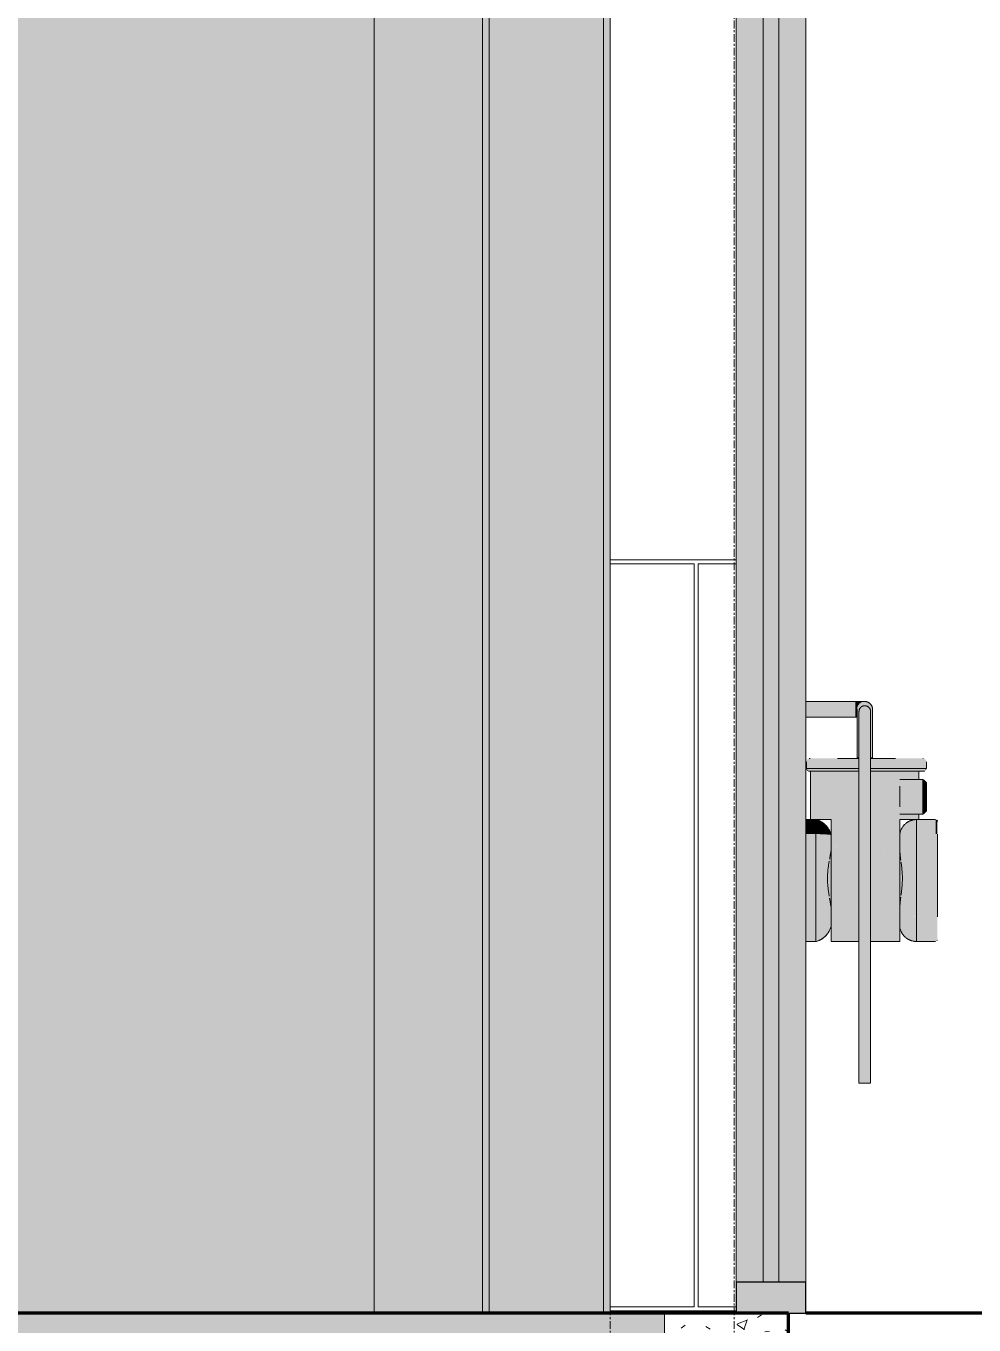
# Model space of a CAD drawing. Header units: inches. Extents: x 22688 to 23349, y -62 to 513.
# Drawn here: x 22749.6 to 22810.8, y -0.8 to 83.1 of the extents above; entities that cross this region are included whole.
import ezdxf

# ---------------------------------------------------------------- set-up
doc = ezdxf.new("R2010")
doc.units = ezdxf.units.IN
doc.header["$MEASUREMENT"] = 0
doc.linetypes.add('Grid Line 1_2_', pattern=[0.875, 0.5, -0.125, 0.125, -0.125])
doc.linetypes.add('Grid Line 1_2__2_', pattern=[0.875, 0.5, -0.125, 0.125, -0.125])
for name, color, linetype, lineweight in [('A-FLOR', 192, 'Continuous', 18), ('A-FLOR-LEVL', 51, 'Continuous', 9), ('A-FLOR-MCUT', 51, 'Continuous', 18), ('A-GLAZ-CURT', 52, 'Continuous', 9), ('A-GLAZ-CWMG', 51, 'Continuous', 9), ('A-WALL', 113, 'Continuous', 18), ('A-WALL-PATT', 111, 'Continuous', 18), ('C-TOPO', 7, 'Continuous', 9), ('I-WALL', 2, 'Continuous', 18), ('L-SITE-WALL', 31, 'Continuous', 18), ('P-SANR-FIXT', 6, 'Continuous', 9), ('S-COLS', 52, 'Continuous', 9), ('S-GRID', 1, 'Continuous', 9)]:
    doc.layers.add(name, color=color, linetype=linetype, lineweight=lineweight)

# ---------------------------------------------------------------- blocks, each defined once
blk = doc.blocks.new('Locker Rooms and Restrooms_rvt-1-Section 1 - Callout 2')
at = {"layer": 'A-FLOR-LEVL', "linetype": 'Grid Line 1_2__2_'}
blk.add_line((22688.326, 0), (22918.98, 0), dxfattribs=at)
blk = doc.blocks.new('Struct_Xcel_Sports Complex_rvt-1-Section 1 - Callout 2')
at = {"layer": 'A-FLOR'}
blk.add_hatch(color=254, dxfattribs=at).paths.add_polyline_path([(22758.082, -6), (22790.803, -6), (22790.803, 0), (22712.509, 0), (22712.509, -6)], flags=0)
at = {"layer": 'A-WALL-PATT', "lineweight": 9}
h = blk.add_hatch(dxfattribs=at)
h.set_pattern_fill('FP_6', color=250, style=0, pattern_type=2)
h.set_pattern_definition([(50, (22007.282, 102), (6.885997, -0.602097), [0.72, -7.92]), (355, (22007.282, 102), (-1.331756, 7.220547), [0.576, -6.336]), (100.451, (22007.856, 101.95), (5.55363, 6.61819), [0.612, -6.731]), (46.184, (22007.282, 103.92), (10.24564, -1.588925), [1.08, -11.88]), (96.636, (22008.136, 103.788), (8.97244, 9.35152), [0.918, -10.096]), (351.184, (22007.282, 103.92), (8.9732, 9.35123), [0.864, -9.504]), (21, (22008.242, 103.44), (5.730726, -3.865003), [0.72, -7.92]), (326, (22008.242, 103.44), (2.33581, 6.96088), [0.576, -6.336]), (71.451, (22008.72, 103.118), (8.065876, 3.09595), [0.612, -6.731]), (37.5, (22007.282, 102), (0.116866, 3.1954784), [0.317, -5.942, 0.317, -6.115, -6.36]), (37.5, (22007.282, 102), (0.116866, 3.1954784), [-12.691, 0.317, -6.043]), (7.5, (22007.282, 102), (2.52543, 3.786025), [0.317, -3.35, 0.317, -5.798, -2.424]), (7.5, (22007.282, 102), (2.52543, 3.786025), [-9.782, 0.317, -2.107]), (327.5, (22005.142, 102), (5.1243685, -0.216176), [0.317, -2.083, 0.317, -7.171, -9.936]), (327.5, (22005.142, 102), (5.1243685, -0.216176), [-9.888, 0.317, -9.619]), (317.5, (22004.182, 102), (5.598326, 0.96141), [0.317, -2.803, 0.317, -4.656, -7.056]), (317.5, (22004.182, 102), (5.598326, 0.96141), [-8.093, 0.317, -6.739])])
h.paths.add_polyline_path([(22798.803, -19.704), (22798.803, 0), (22790.803, 0), (22790.803, -19.704), (22794.457, -19.704)], flags=0)
at = {"layer": 'A-FLOR', "color": 10, "lineweight": 70}
for p, q in [((22790.803, 0), (22712.509, 0)), ((22712.509, -6), (22790.803, -6))]:
    blk.add_line(p, q, dxfattribs=at)
at = {"layer": 'A-FLOR-MCUT', "color": 50}
blk.add_line((22790.803, -6), (22790.803, 0), dxfattribs=at)
at = {"layer": 'A-WALL', "color": 50}
blk.add_line((22790.803, 0), (22790.803, -6), dxfattribs=at)
at = {"layer": 'L-SITE-WALL', "color": 10, "lineweight": 70}
for p, q in [((22798.803, 0), (22790.803, 0)), ((22798.803, -19.704), (22798.803, 0)), ((22790.803, -6), (22790.803, -19.704))]:
    blk.add_line(p, q, dxfattribs=at)
blk = doc.blocks.new('W-Wide Flange-Column - B2_F-1278758-Section 1 - Callout 2')
at = {"layer": 'S-COLS'}
for points in [[(22779.486, 0), (22779.486, 144.902), (22779.053, 144.92), (22779.053, 0)], [(22780.178, 0), (22780.178, 144.873), (22779.486, 144.902), (22779.486, 0), (22780.005, 0)], [(22786.178, 0), (22786.178, 144.623), (22782.476, 144.777), (22782.46, 144.753), (22782.42, 144.552), (22782.42, 134.102), (22782.46, 133.901), (22782.574, 133.731), (22782.744, 133.617), (22782.945, 133.577), (22784.308, 133.577), (22784.308, 133.227), (22780.298, 133.227), (22780.298, 133.577), (22781.66, 133.577), (22781.861, 133.617), (22782.032, 133.731), (22782.145, 133.901), (22782.185, 134.102), (22782.185, 144.552), (22782.145, 144.753), (22782.119, 144.792), (22780.178, 144.873), (22780.178, 0)], [(22786.178, 0), (22786.869, 0), (22786.869, 144.594), (22786.178, 144.623), (22786.178, 4.507)], [(22787.303, 0), (22787.303, 144.576), (22786.869, 144.594), (22786.869, 0)]]:
    blk.add_hatch(color=256, dxfattribs=at).paths.add_polyline_path(points, flags=0)
for p, q in [((22779.053, 144.92), (22779.053, 0)), ((22779.486, 144.902), (22779.486, 0)), ((22786.869, 144.594), (22786.869, 0)), ((22787.303, 0), (22787.303, 96.508))]:
    blk.add_line(p, q, dxfattribs=at)
blk = doc.blocks.new('System Panel - Exterior Glazing-827433-Section 1 - Callout 2')
at = {"layer": 'A-GLAZ-CURT', "transparency": 33554649}
blk.add_hatch(color=256, dxfattribs=at).paths.add_polyline_path([(22797.178, 2), (22798.178, 2), (22798.178, 96), (22797.178, 96), (22797.178, 4.507)], flags=0)
at = {"layer": 'A-GLAZ-CURT', "lineweight": 18}
for p, q in [((22797.178, 96), (22797.178, 2)), ((22798.178, 2), (22798.178, 96)), ((22797.178, 2), (22798.178, 2))]:
    blk.add_line(p, q, dxfattribs=at)
at = {"layer": 'A-GLAZ-CURT'}
for p, q in [((22797.178, 96), (22797.178, 2)), ((22798.178, 2), (22798.178, 96)), ((22797.178, 2), (22798.178, 2))]:
    blk.add_line(p, q, dxfattribs=at)
blk = doc.blocks.new('Rectangular Mullion - Exterior 2_ x 4_5_-1146644-Section 1 - Callout 2')
at = {"layer": 'A-GLAZ-CWMG'}
blk.add_hatch(color=256, dxfattribs=at).paths.add_polyline_path([(22799.928, 0), (22799.928, 2), (22795.428, 2), (22795.428, 0)], flags=0)
at = {"layer": 'A-GLAZ-CWMG', "lineweight": 30}
for p, q in [((22795.428, 2), (22795.428, 0)), ((22799.928, 2), (22795.428, 2)), ((22799.928, 0), (22799.928, 2)), ((22795.428, 0), (22799.928, 0))]:
    blk.add_line(p, q, dxfattribs=at)
blk = doc.blocks.new('Rectangular Mullion - Exterior 2_ x 4_5_-1115231-Section 1 - Callout 2')
at = {"layer": 'A-GLAZ-CWMG'}
h = blk.add_hatch(color=256, dxfattribs=at)
h.paths.add_polyline_path([(22797.178, 2), (22797.178, 96), (22795.428, 96), (22795.428, 2)], flags=0)
h.paths.add_polyline_path([(22798.178, 2), (22799.928, 2), (22799.928, 96), (22798.178, 96), (22798.178, 4.507)], flags=0)
blk.add_hatch(color=256, dxfattribs=at).paths.add_polyline_path([(22798.178, 2), (22798.178, 96), (22797.178, 96), (22797.178, 2)], flags=0)
for p, q in [((22795.428, 2), (22795.428, 96)), ((22799.928, 96), (22799.928, 2)), ((22797.178, 2), (22795.428, 2)), ((22798.178, 2), (22797.178, 2)), ((22799.928, 2), (22798.178, 2))]:
    blk.add_line(p, q, dxfattribs=at)
blk = doc.blocks.new('gas_meter-250_cfh_2214 - gas_meter-250_cfh_2214-1353211-Section 1 - Callout 2')
at = {"layer": 'P-SANR-FIXT'}
for points in [[(22799.928, 38.5), (22803.129, 38.5), (22803.129, 39.5), (22799.928, 39.49), (22799.928, 38.507)], [(22803.129, 38.5), (22803.251, 38.51), (22803.252, 38.652), (22803.248, 39.057), (22803.257, 39.129), (22803.307, 39.25), (22803.417, 39.377), (22803.49, 39.433), (22803.611, 39.483), (22803.694, 39.5), (22803.129, 39.5), (22803.129, 38.51)], [(22803.307, 38.25), (22803.368, 38.25), (22803.372, 38.893), (22803.378, 38.952), (22803.437, 39.071), (22803.508, 39.146), (22803.561, 39.183), (22803.655, 39.219), (22803.74, 39.233), (22803.74, 39.5), (22803.6, 39.478), (22803.479, 39.425), (22803.367, 39.328), (22803.299, 39.231), (22803.257, 39.126), (22803.242, 38.986), (22803.255, 38.849), (22803.25, 38.752), (22803.247, 38.457), (22803.247, 38.25), (22803.257, 38.25)], [(22804.173, 38.25), (22804.24, 38.25), (22804.224, 38.338), (22804.232, 38.613), (22804.238, 38.684), (22804.232, 38.938), (22804.24, 39), (22804.206, 39.17), (22804.173, 39.25), (22804.08, 39.365), (22803.99, 39.433), (22803.87, 39.483), (22803.74, 39.5), (22803.74, 39.23), (22803.865, 39.206), (22803.958, 39.157), (22804.029, 39.089), (22804.067, 39.038), (22804.105, 38.935), (22804.114, 38.784), (22804.114, 38.667), (22804.115, 38.25)], [(22803.475, 37.855), (22803.74, 37.855), (22803.74, 39.23), (22803.615, 39.206), (22803.553, 39.18), (22803.462, 39.103), (22803.409, 39.026), (22803.378, 38.952), (22803.367, 38.853), (22803.378, 37.855), (22803.416, 37.855)], [(22804.005, 37.855), (22804.115, 37.855), (22804.102, 38.44), (22804.106, 38.41), (22804.113, 38.755), (22804.107, 38.794), (22804.11, 38.895), (22804.103, 38.952), (22804.063, 39.046), (22804.005, 39.12), (22803.92, 39.183), (22803.837, 39.217), (22803.74, 39.23), (22803.74, 37.855), (22803.928, 37.855)], [(22803.307, 35.855), (22803.365, 35.855), (22803.365, 38.25), (22803.24, 38.25), (22803.24, 35.855), (22803.257, 35.855)], [(22803.365, 37.855), (22803.375, 37.972), (22803.365, 38.105)], [(22803.643, 14.855), (22803.74, 14.855), (22803.74, 37.855), (22803.365, 37.855), (22803.365, 14.855), (22803.553, 14.855)], [(22803.74, 14.855), (22804.115, 14.855), (22804.115, 37.855), (22803.74, 37.855), (22803.74, 16.612)], [(22804.113, 38.312), (22804.11, 38.41), (22804.112, 38.321)], [(22804.173, 35.855), (22804.24, 35.855), (22804.24, 38.25), (22804.113, 38.25), (22804.115, 35.855)], [(22800.556, 35.599), (22801.97, 35.599), (22801.97, 35.831), (22800.142, 35.823), (22800.086, 35.8), (22800.038, 35.763), (22800.001, 35.715), (22799.978, 35.659), (22799.97, 35.599), (22800.238, 35.599)], [(22800.556, 35.181), (22801.97, 35.181), (22801.97, 35.599), (22799.97, 35.599), (22799.97, 35.181), (22800.238, 35.181)], [(22807.452, 35.599), (22807.72, 35.599), (22807.712, 35.659), (22807.689, 35.715), (22807.632, 35.778), (22807.604, 35.8), (22807.545, 35.824), (22807.427, 35.831), (22805.72, 35.823), (22805.72, 35.599), (22807.134, 35.599)], [(22807.652, 35.181), (22807.72, 35.181), (22807.72, 35.599), (22805.72, 35.599), (22805.72, 35.181), (22807.452, 35.181)], [(22801.05, 35), (22801.97, 35), (22801.97, 35.181), (22799.97, 35.181), (22799.998, 35.109), (22800.026, 35.069), (22800.073, 35.028), (22800.13, 35), (22800.806, 35)], [(22807.021, 35), (22807.573, 35.007), (22807.647, 35.054), (22807.664, 35.069), (22807.699, 35.121), (22807.72, 35.181), (22805.72, 35.181), (22805.72, 35), (22806.64, 35)], [(22806.503, 33.72), (22807.49, 33.72), (22807.49, 34.47), (22806.552, 34.461), (22806.458, 34.445), (22806.32, 34.37), (22806.204, 34.267), (22806.162, 34.223), (22806.036, 34.095), (22806.002, 34.031), (22806.002, 33.72)], [(22807.49, 33.72), (22807.72, 33.72), (22807.712, 34.25), (22807.581, 34.394), (22807.49, 34.47), (22807.49, 33.845)], [(22806.002, 32.97), (22807.49, 32.97), (22807.49, 33.72), (22806.002, 33.72), (22806.002, 33.257)], [(22807.72, 32.97), (22807.72, 33.72), (22807.49, 33.72), (22807.49, 32.97), (22807.615, 32.97)], [(22807.215, 32.22), (22807.49, 32.22), (22807.49, 32.97), (22806.002, 32.97), (22806.002, 32.693), (22806.055, 32.595), (22806.171, 32.44), (22806.322, 32.321), (22806.503, 32.242), (22806.633, 32.22)], [(22807.49, 32.22), (22807.648, 32.363), (22807.72, 32.45), (22807.72, 32.97), (22807.49, 32.97), (22807.49, 32.246)], [(22800.584, 30.942), (22800.584, 31.878), (22799.928, 31.878), (22799.928, 30.942)], [(22801.562, 30.88), (22801.553, 30.897), (22801.561, 30.897), (22801.529, 30.987), (22801.453, 31.181), (22801.28, 31.437), (22801.098, 31.619), (22800.806, 31.795), (22800.584, 31.878), (22800.584, 30.942), (22801.098, 30.925), (22801.46, 30.897)], [(22806.002, 30.882), (22806.124, 30.905), (22806.366, 30.925), (22806.822, 30.94), (22807.078, 30.942), (22807.078, 31.878), (22806.796, 31.837), (22806.564, 31.744), (22806.354, 31.596), (22806.188, 31.41), (22806.069, 31.191), (22806.002, 30.934), (22806.002, 30.898)], [(22807.078, 30.942), (22808.311, 30.942), (22808.311, 31.878), (22807.078, 31.878), (22807.078, 30.987)], [(22808.428, 30.934), (22808.422, 31.764), (22808.394, 31.844), (22808.341, 31.874), (22808.311, 31.878), (22808.311, 30.942), (22808.424, 30.936)], [(22799.928, 25.595), (22800.584, 25.595), (22800.584, 30.942), (22799.928, 30.942), (22799.928, 25.691)], [(22807.927, 25.595), (22808.311, 25.595), (22808.311, 30.942), (22807.078, 30.942), (22807.078, 25.595)], [(22808.428, 25.588), (22808.424, 30.936), (22808.341, 30.942), (22808.311, 30.942), (22808.311, 25.595), (22808.424, 25.589)], [(22799.928, 24), (22800.584, 24), (22800.584, 25.595), (22799.928, 25.595), (22799.928, 24.023)], [(22800.584, 24), (22800.855, 24.102), (22801.098, 24.259), (22801.303, 24.464), (22801.46, 24.707), (22801.562, 24.992), (22801.562, 25.533), (22801.303, 25.566), (22800.806, 25.59), (22800.584, 25.595), (22800.584, 24.041)], [(22807.078, 24), (22807.078, 25.595), (22806.503, 25.584), (22806.193, 25.566), (22806.002, 25.536), (22806.003, 24.935), (22806.085, 24.657), (22806.224, 24.426), (22806.366, 24.269), (22806.58, 24.123), (22806.822, 24.032)], [(22807.078, 24), (22808.311, 24), (22808.311, 25.595), (22807.078, 25.595), (22807.078, 24.041)], [(22808.311, 24), (22808.37, 24.016), (22808.413, 24.059), (22808.424, 24.087), (22808.428, 24.266), (22808.424, 25.589), (22808.341, 25.595), (22808.311, 25.595), (22808.311, 24.041)]]:
    blk.add_hatch(color=256, dxfattribs=at).paths.add_polyline_path(points, flags=0)
h = blk.add_hatch(color=256, dxfattribs=at)
h.paths.add_polyline_path([(22804.115, 35.599), (22805.72, 35.599), (22805.72, 35.831), (22804.115, 35.823), (22804.115, 35.633)], flags=0)
h.paths.add_polyline_path([(22802.23, 35.599), (22803.365, 35.599), (22803.365, 35.831), (22801.97, 35.823), (22801.97, 35.599)], flags=0)
h = blk.add_hatch(color=256, dxfattribs=at)
h.paths.add_polyline_path([(22804.115, 35.181), (22805.72, 35.181), (22805.72, 35.599), (22804.115, 35.599), (22804.115, 35.527)], flags=0)
h.paths.add_polyline_path([(22802.23, 35.181), (22803.365, 35.181), (22803.365, 35.599), (22801.97, 35.599), (22801.97, 35.181)], flags=0)
h = blk.add_hatch(color=256, dxfattribs=at)
h.paths.add_polyline_path([(22802.962, 24), (22803.365, 24), (22803.365, 26.42), (22802.936, 26.274), (22802.86, 26.208), (22802.484, 25.957), (22802.185, 25.809), (22801.73, 25.432), (22801.562, 25.29), (22801.562, 24), (22802.224, 24)], flags=0)
h.paths.add_polyline_path([(22800.906, 24.135), (22800.998, 24.188), (22800.973, 24.178)], flags=0)
h.paths.add_polyline_path([(22801.154, 24.315), (22801.213, 24.363), (22801.192, 24.353), (22801.181, 24.342)], flags=0)
h.paths.add_polyline_path([(22803.365, 29.271), (22803.365, 35), (22800.24, 35), (22800.24, 31.878), (22801.562, 31.878), (22801.556, 30.912), (22801.544, 30.914), (22801.562, 30.88), (22801.562, 30.37), (22802.098, 29.938), (22802.259, 29.859), (22802.537, 29.638), (22802.9, 29.395), (22803.336, 29.278)], flags=0)
h.paths.add_polyline_path([(22801.433, 31.213), (22801.405, 31.264), (22801.431, 31.216)], flags=0)
h.paths.add_polyline_path([(22801.249, 31.469), (22801.206, 31.521), (22801.225, 31.492)], flags=0)
h.paths.add_polyline_path([(22801.039, 31.657), (22800.981, 31.704), (22801.014, 31.674), (22801.022, 31.668)], flags=0)
h.paths.add_polyline_path([(22800.817, 31.791), (22800.771, 31.815), (22800.806, 31.795)], flags=0)
h = blk.add_hatch(color=256, dxfattribs=at)
h.paths.add_polyline_path([(22805.079, 35), (22805.72, 35), (22805.72, 35.181), (22804.115, 35.181), (22804.115, 35)], flags=0)
h.paths.add_polyline_path([(22801.97, 35), (22803.365, 35.01), (22803.365, 35.181), (22801.97, 35.181), (22801.97, 35.028)], flags=0)
h = blk.add_hatch(color=256, dxfattribs=at)
h.paths.add_polyline_path([(22804.553, 24), (22806.002, 24), (22806.002, 25.206), (22805.348, 25.775), (22805.079, 25.913), (22804.974, 25.963), (22804.572, 26.251), (22804.468, 26.286), (22804.115, 26.41), (22804.115, 24)], flags=0)
h.paths.add_polyline_path([(22807.078, 31.878), (22806.896, 31.86), (22806.961, 31.864)], flags=0)
h.paths.add_polyline_path([(22804.115, 29.273), (22804.163, 29.284), (22804.599, 29.399), (22805.144, 29.812), (22805.413, 29.948), (22805.95, 30.414), (22806.002, 30.459), (22806.013, 30.977), (22806.002, 30.977), (22806.002, 31.878), (22807.235, 31.878), (22807.236, 32.22), (22806.615, 32.22), (22806.464, 32.256), (22806.229, 32.394), (22806.171, 32.44), (22806.052, 32.604), (22806.002, 32.693), (22806.002, 34.031), (22806.036, 34.095), (22806.32, 34.37), (22806.488, 34.45), (22806.607, 34.47), (22807.239, 34.47), (22807.24, 35), (22804.115, 35), (22804.115, 29.32)], flags=0)
h = blk.add_hatch(color=256, dxfattribs=at)
h.paths.add_polyline_path([(22801.562, 27.832), (22803.365, 27.832), (22803.365, 29.271), (22803.336, 29.278), (22802.889, 29.402), (22802.537, 29.638), (22802.224, 29.877), (22802.098, 29.938), (22801.807, 30.163), (22801.562, 30.37), (22801.562, 27.961)], flags=0)
h.paths.add_polyline_path([(22801.33, 27.832), (22801.335, 27.832), (22801.339, 28.373), (22801.417, 29.029), (22801.36, 28.636), (22801.333, 28.318), (22801.33, 27.835)], flags=0)
h.paths.add_polyline_path([(22804.115, 27.832), (22806.002, 27.832), (22806.002, 30.46), (22805.413, 29.948), (22805.127, 29.798), (22804.961, 29.666), (22804.599, 29.399), (22804.115, 29.271), (22804.115, 28.227)], flags=0)
h.paths.add_polyline_path([(22806.162, 27.832), (22806.168, 27.834), (22806.166, 28.352), (22806.117, 28.909), (22806.117, 28.856), (22806.161, 28.318), (22806.161, 28.075)], flags=0)
h.paths.add_polyline_path([(22801.205, 31.522), (22801.142, 31.582), (22801.142, 31.575), (22801.187, 31.537)], flags=0)
h = blk.add_hatch(color=256, dxfattribs=at)
h.paths.add_polyline_path([(22801.562, 25.533), (22801.562, 26.208), (22801.464, 26.864), (22801.476, 29.401), (22801.562, 29.87), (22801.562, 30.88), (22801.303, 30.912), (22800.806, 30.936), (22800.584, 30.942), (22800.584, 25.595), (22801.098, 25.579), (22801.46, 25.55), (22801.518, 25.54)], flags=0)
h.paths.add_polyline_path([(22801.443, 26.933), (22801.38, 27.276), (22801.33, 27.832), (22801.339, 28.43), (22801.405, 28.994), (22801.443, 29.183), (22801.444, 27)], flags=0)
h = blk.add_hatch(color=256, dxfattribs=at)
h.paths.add_polyline_path([(22806.002, 25.536), (22806.069, 25.551), (22806.366, 25.578), (22806.822, 25.593), (22807.078, 25.595), (22807.078, 30.942), (22806.503, 30.931), (22806.193, 30.913), (22806.002, 30.882), (22806.002, 29.798), (22806.066, 29.244), (22806.056, 26.751), (22806.002, 26.208), (22806.002, 25.551)], flags=0)
h.paths.add_polyline_path([(22806.082, 26.988), (22806.087, 29.098), (22806.137, 28.718), (22806.166, 28.318), (22806.161, 27.741), (22806.115, 27.205), (22806.088, 27.032)], flags=0)
h = blk.add_hatch(color=256, dxfattribs=at)
h.paths.add_polyline_path([(22801.562, 26.208), (22801.562, 29.87), (22801.465, 29.314), (22801.464, 26.802), (22801.549, 26.286)], flags=0)
h.paths.add_polyline_path([(22801.443, 26.933), (22801.443, 29.183), (22801.395, 28.9), (22801.339, 28.373), (22801.335, 27.832), (22801.4, 27.205)], flags=0)
h = blk.add_hatch(color=256, dxfattribs=at)
h.paths.add_polyline_path([(22806.002, 26.286), (22806.066, 26.862), (22806.056, 29.327), (22806.002, 29.798), (22806.002, 27)], flags=0)
h.paths.add_polyline_path([(22806.082, 26.988), (22806.121, 27.301), (22806.162, 27.832), (22806.16, 28.35), (22806.117, 28.856), (22806.082, 29.131), (22806.081, 27.205)], flags=0)
h = blk.add_hatch(color=256, dxfattribs=at)
h.paths.add_polyline_path([(22806.668, 24.082), (22806.66, 24.093), (22806.658, 24.087)], flags=0)
h.paths.add_polyline_path([(22806.296, 24.344), (22806.224, 24.426), (22806.274, 24.365), (22806.288, 24.352)], flags=0)
h.paths.add_polyline_path([(22806.002, 25.206), (22806.002, 27.832), (22804.115, 27.832), (22804.115, 26.41), (22804.572, 26.251), (22804.986, 25.957), (22805.354, 25.77), (22805.936, 25.263)], flags=0)
h.paths.add_polyline_path([(22801.562, 25.295), (22802.23, 25.834), (22802.329, 25.886), (22802.484, 25.957), (22802.894, 26.232), (22802.936, 26.274), (22803.128, 26.345), (22803.365, 26.42), (22803.365, 27.832), (22801.562, 27.832), (22801.562, 25.295)], flags=0)
h.paths.add_polyline_path([(22801.443, 26.933), (22801.376, 27.412), (22801.411, 27.104), (22801.434, 26.983)], flags=0)
h.paths.add_polyline_path([(22806.082, 26.988), (22806.132, 27.347), (22806.121, 27.301), (22806.088, 27.042)], flags=0)
for p, q in [((22803.129, 39.5), (22799.928, 39.5)), ((22799.928, 38.5), (22803.129, 38.5)), ((22803.24, 38.25), (22803.24, 35.855)), ((22803.365, 38.105), (22803.365, 37.855)), ((22803.365, 37.855), (22803.365, 14.855)), ((22804.115, 38.113), (22804.115, 38.105)), ((22804.115, 14.855), (22804.115, 37.855)), ((22804.24, 35.855), (22804.24, 38.25)), ((22799.97, 35.599), (22799.97, 35.181)), ((22803.365, 35.831), (22801.97, 35.831)), ((22803.363, 35.855), (22803.24, 35.855)), ((22805.72, 35.831), (22804.114, 35.831)), ((22804.24, 35.855), (22804.118, 35.855)), ((22807.72, 35.181), (22807.72, 35.599)), ((22799.97, 35.181), (22801.97, 35.181)), ((22800.008, 35.091), (22800.003, 35.099)), ((22800.103, 35.011), (22800.094, 35.015)), ((22801.97, 35), (22800.13, 35)), ((22800.24, 35), (22800.24, 31.878)), ((22801.97, 35.181), (22803.365, 35.181)), ((22803.365, 35), (22801.97, 35)), ((22804.114, 35.181), (22805.72, 35.181)), ((22805.72, 35), (22804.114, 35)), ((22805.72, 35.181), (22807.72, 35.181)), ((22807.56, 35), (22805.72, 35)), ((22807.49, 34.47), (22806.002, 34.47)), ((22807.24, 34.47), (22807.24, 35)), ((22807.49, 33.72), (22807.49, 34.47)), ((22807.644, 35.049), (22807.637, 35.043)), ((22807.712, 35.153), (22807.709, 35.144)), ((22806.002, 33.72), (22806.002, 34.033)), ((22806.002, 32.97), (22806.002, 33.72)), ((22807.49, 32.97), (22807.49, 33.72)), ((22807.72, 34.241), (22807.72, 33.72)), ((22807.72, 33.72), (22807.72, 32.97)), ((22806.002, 32.691), (22806.002, 32.97)), ((22807.49, 32.22), (22807.49, 32.97)), ((22807.72, 32.97), (22807.72, 32.45)), ((22806.002, 32.22), (22807.49, 32.22)), ((22807.24, 31.878), (22807.24, 32.22)), ((22800.584, 31.878), (22799.928, 31.878)), ((22800.584, 30.942), (22800.584, 31.878)), ((22800.584, 31.878), (22801.562, 31.878)), ((22801.562, 31.878), (22801.562, 30.901)), ((22806.002, 30.942), (22806.002, 31.878)), ((22806.002, 31.878), (22807.078, 31.878)), ((22808.311, 31.878), (22807.078, 31.878)), ((22807.078, 31.878), (22807.078, 30.942)), ((22800.584, 25.595), (22800.584, 30.942)), ((22801.562, 30.9), (22801.562, 30.88)), ((22801.562, 30.88), (22801.562, 29.87)), ((22806.002, 30.882), (22806.002, 30.942)), ((22806.002, 29.798), (22806.002, 30.882)), ((22807.078, 30.942), (22807.078, 25.595)), ((22808.428, 25.588), (22808.428, 30.934)), ((22801.562, 29.87), (22801.562, 27.832)), ((22806.002, 27.832), (22806.002, 29.798)), ((22801.562, 27.832), (22801.562, 26.208)), ((22806.002, 26.286), (22806.002, 27.832)), ((22801.562, 26.208), (22801.562, 25.533)), ((22806.002, 25.536), (22806.002, 26.286)), ((22800.584, 24), (22800.584, 25.595)), ((22801.562, 25.533), (22801.562, 24.978)), ((22806.002, 24.937), (22806.002, 25.536)), ((22807.078, 25.595), (22807.078, 24)), ((22801.562, 24.978), (22801.562, 24)), ((22806.002, 24), (22806.002, 24.935)), ((22799.928, 24), (22800.584, 24)), ((22800.806, 24.082), (22800.814, 24.082)), ((22803.363, 24), (22801.562, 24)), ((22806.002, 24), (22804.118, 24)), ((22806.588, 24.12), (22806.574, 24.127)), ((22806.668, 24.082), (22806.689, 24.082)), ((22807.078, 24), (22808.311, 24)), ((22803.74, 14.855), (22803.365, 14.855)), ((22804.115, 14.855), (22803.74, 14.855))]:
    blk.add_line(p, q, dxfattribs=at)
at = {"layer": 'P-SANR-FIXT', "flags": 128}
for points in [[(22803.129, 39.5), (22803.154, 39.5), (22803.178, 39.5), (22803.202, 39.5), (22803.227, 39.5), (22803.251, 39.5), (22803.275, 39.5), (22803.298, 39.5), (22803.322, 39.5), (22803.345, 39.5), (22803.367, 39.5), (22803.39, 39.5), (22803.411, 39.5), (22803.433, 39.5), (22803.454, 39.5), (22803.474, 39.5), (22803.494, 39.5), (22803.514, 39.5), (22803.532, 39.5), (22803.55, 39.5), (22803.568, 39.5), (22803.584, 39.5), (22803.6, 39.5), (22803.615, 39.5), (22803.63, 39.5), (22803.643, 39.5), (22803.656, 39.5), (22803.668, 39.5), (22803.679, 39.5), (22803.689, 39.5), (22803.699, 39.5), (22803.707, 39.5), (22803.715, 39.5), (22803.721, 39.5), (22803.727, 39.5), (22803.731, 39.5), (22803.735, 39.5), (22803.738, 39.5), (22803.74, 39.5), (22803.74, 39.5), (22803.74, 39.5)], [(22803.74, 39.5), (22803.76, 39.5), (22803.78, 39.498), (22803.8, 39.496), (22803.82, 39.494), (22803.84, 39.49), (22803.859, 39.486), (22803.878, 39.481), (22803.898, 39.475), (22803.916, 39.468), (22803.935, 39.461), (22803.953, 39.452), (22803.971, 39.443), (22803.989, 39.434), (22804.006, 39.424), (22804.023, 39.413), (22804.039, 39.401), (22804.055, 39.389), (22804.07, 39.376), (22804.085, 39.362), (22804.099, 39.348), (22804.113, 39.334), (22804.126, 39.319), (22804.138, 39.303), (22804.15, 39.287), (22804.161, 39.27), (22804.172, 39.253), (22804.181, 39.236), (22804.19, 39.218), (22804.199, 39.2), (22804.206, 39.181), (22804.213, 39.162), (22804.219, 39.143), (22804.225, 39.124), (22804.229, 39.105), (22804.233, 39.085), (22804.236, 39.065), (22804.238, 39.045), (22804.24, 39.025), (22804.24, 39.005), (22804.24, 38.985), (22804.239, 38.965), (22804.237, 38.946), (22804.235, 38.926), (22804.231, 38.906)], [(22803.24, 39), (22803.24, 38.999), (22803.24, 38.998), (22803.24, 38.995), (22803.24, 38.99), (22803.24, 38.985), (22803.24, 38.979), (22803.24, 38.971), (22803.24, 38.962), (22803.24, 38.952), (22803.24, 38.941), (22803.24, 38.929), (22803.24, 38.915), (22803.24, 38.901), (22803.24, 38.885), (22803.24, 38.869), (22803.24, 38.852), (22803.24, 38.833), (22803.24, 38.814), (22803.24, 38.794), (22803.24, 38.773), (22803.24, 38.751), (22803.24, 38.728), (22803.24, 38.704), (22803.24, 38.68), (22803.24, 38.655), (22803.24, 38.63), (22803.24, 38.603), (22803.24, 38.577), (22803.24, 38.55), (22803.24, 38.522), (22803.24, 38.494), (22803.24, 38.465), (22803.24, 38.436), (22803.24, 38.407), (22803.24, 38.377), (22803.24, 38.348), (22803.24, 38.318), (22803.24, 38.288), (22803.24, 38.258), (22803.24, 38.25)], [(22803.365, 38.855), (22803.366, 38.87), (22803.367, 38.885), (22803.368, 38.9), (22803.37, 38.915), (22803.373, 38.93), (22803.376, 38.944), (22803.38, 38.959), (22803.384, 38.973), (22803.389, 38.987), (22803.395, 39.001), (22803.401, 39.015), (22803.408, 39.028), (22803.415, 39.042), (22803.423, 39.054), (22803.431, 39.067), (22803.44, 39.079), (22803.449, 39.091), (22803.458, 39.103), (22803.468, 39.114)], [(22803.365, 38.105), (22803.365, 38.135), (22803.365, 38.165), (22803.365, 38.195), (22803.365, 38.225), (22803.365, 38.254), (22803.365, 38.284), (22803.365, 38.313), (22803.365, 38.341), (22803.365, 38.369), (22803.365, 38.397), (22803.365, 38.425), (22803.365, 38.452), (22803.365, 38.478), (22803.365, 38.504), (22803.365, 38.529), (22803.365, 38.553), (22803.365, 38.577), (22803.365, 38.6), (22803.365, 38.622), (22803.365, 38.643), (22803.365, 38.664), (22803.365, 38.683), (22803.365, 38.702), (22803.365, 38.72), (22803.365, 38.736), (22803.365, 38.752), (22803.365, 38.767), (22803.365, 38.78), (22803.365, 38.793), (22803.365, 38.804), (22803.365, 38.815), (22803.365, 38.824), (22803.365, 38.832), (22803.365, 38.839), (22803.365, 38.844), (22803.365, 38.849), (22803.365, 38.852), (22803.365, 38.854), (22803.365, 38.855), (22803.365, 38.855)], [(22803.365, 38.855), (22803.365, 38.854), (22803.365, 38.852), (22803.365, 38.848), (22803.365, 38.842), (22803.365, 38.835), (22803.365, 38.827), (22803.365, 38.816), (22803.365, 38.804), (22803.365, 38.791), (22803.365, 38.776), (22803.365, 38.76), (22803.365, 38.742), (22803.365, 38.723), (22803.365, 38.703), (22803.365, 38.681), (22803.365, 38.657), (22803.365, 38.633), (22803.365, 38.607), (22803.365, 38.58), (22803.365, 38.552), (22803.365, 38.523), (22803.365, 38.492), (22803.365, 38.461), (22803.365, 38.429), (22803.365, 38.396), (22803.365, 38.361), (22803.365, 38.327), (22803.365, 38.291), (22803.365, 38.255), (22803.365, 38.218), (22803.365, 38.18), (22803.365, 38.142), (22803.365, 38.103), (22803.365, 38.064), (22803.365, 38.025), (22803.365, 37.986), (22803.365, 37.946), (22803.365, 37.906), (22803.365, 37.866), (22803.365, 37.855)], [(22803.479, 39.124), (22803.49, 39.134), (22803.501, 39.144), (22803.513, 39.154), (22803.525, 39.162), (22803.538, 39.171), (22803.55, 39.179), (22803.564, 39.186), (22803.577, 39.193), (22803.591, 39.199), (22803.604, 39.205), (22803.619, 39.21), (22803.633, 39.215), (22803.647, 39.219)], [(22803.655, 39.22), (22803.662, 39.222), (22803.677, 39.225), (22803.691, 39.227), (22803.706, 39.229), (22803.721, 39.23), (22803.736, 39.23)], [(22803.74, 39.23), (22803.755, 39.23), (22803.77, 39.229), (22803.785, 39.228), (22803.8, 39.225), (22803.815, 39.223), (22803.829, 39.22), (22803.844, 39.216), (22803.858, 39.211), (22803.872, 39.206), (22803.886, 39.201), (22803.9, 39.195), (22803.913, 39.188), (22803.927, 39.181), (22803.94, 39.173), (22803.952, 39.165), (22803.964, 39.156), (22803.976, 39.147), (22803.988, 39.137), (22803.999, 39.127)], [(22804.009, 39.117), (22804.02, 39.106), (22804.029, 39.094), (22804.039, 39.082), (22804.048, 39.07), (22804.056, 39.058), (22804.064, 39.045), (22804.071, 39.032), (22804.078, 39.019), (22804.084, 39.005), (22804.09, 38.991), (22804.095, 38.977), (22804.1, 38.963), (22804.104, 38.948), (22804.107, 38.934), (22804.11, 38.919), (22804.112, 38.904), (22804.114, 38.889), (22804.115, 38.874), (22804.115, 38.859)], [(22804.115, 38.855), (22804.115, 38.855), (22804.115, 38.853), (22804.115, 38.85)], [(22804.115, 37.855), (22804.115, 37.895), (22804.115, 37.935), (22804.115, 37.975), (22804.115, 38.015), (22804.115, 38.054), (22804.115, 38.093), (22804.115, 38.132), (22804.115, 38.17), (22804.115, 38.208), (22804.115, 38.245), (22804.115, 38.281), (22804.115, 38.317), (22804.115, 38.352), (22804.115, 38.386), (22804.115, 38.42), (22804.115, 38.452), (22804.115, 38.484), (22804.115, 38.515), (22804.115, 38.544), (22804.115, 38.573), (22804.115, 38.6), (22804.115, 38.626), (22804.115, 38.651), (22804.115, 38.674), (22804.115, 38.697), (22804.115, 38.718), (22804.115, 38.737), (22804.115, 38.755), (22804.115, 38.772), (22804.115, 38.787), (22804.115, 38.801), (22804.115, 38.813), (22804.115, 38.824), (22804.115, 38.833), (22804.115, 38.841), (22804.115, 38.847), (22804.115, 38.851), (22804.115, 38.854), (22804.115, 38.855), (22804.115, 38.855)], [(22804.115, 38.846), (22804.115, 38.84), (22804.115, 38.834), (22804.115, 38.826), (22804.115, 38.817), (22804.115, 38.807), (22804.115, 38.796), (22804.115, 38.784), (22804.115, 38.77), (22804.115, 38.756), (22804.115, 38.741), (22804.115, 38.724), (22804.115, 38.707), (22804.115, 38.688), (22804.115, 38.669), (22804.115, 38.649), (22804.115, 38.628), (22804.115, 38.606), (22804.115, 38.583), (22804.115, 38.56), (22804.115, 38.535), (22804.115, 38.51), (22804.115, 38.485), (22804.115, 38.459), (22804.115, 38.432), (22804.115, 38.405), (22804.115, 38.377), (22804.115, 38.349), (22804.115, 38.32), (22804.115, 38.291), (22804.115, 38.262), (22804.115, 38.233), (22804.115, 38.203), (22804.115, 38.173), (22804.115, 38.143), (22804.115, 38.118)], [(22804.24, 38.25), (22804.24, 38.28), (22804.24, 38.31), (22804.24, 38.34), (22804.24, 38.369), (22804.24, 38.399), (22804.24, 38.428), (22804.24, 38.457), (22804.24, 38.486), (22804.24, 38.514), (22804.24, 38.542), (22804.24, 38.569), (22804.24, 38.596), (22804.24, 38.623), (22804.24, 38.648), (22804.24, 38.673), (22804.24, 38.698), (22804.24, 38.722), (22804.24, 38.745), (22804.24, 38.767), (22804.24, 38.788), (22804.24, 38.808), (22804.24, 38.828), (22804.24, 38.847), (22804.24, 38.864), (22804.24, 38.881), (22804.24, 38.897), (22804.24, 38.911), (22804.24, 38.925), (22804.24, 38.938), (22804.24, 38.949), (22804.24, 38.959), (22804.24, 38.969), (22804.24, 38.977), (22804.24, 38.983), (22804.24, 38.989), (22804.24, 38.994), (22804.24, 38.997), (22804.24, 38.999), (22804.24, 39), (22804.24, 39)], [(22803.25, 38.5), (22803.233, 38.5), (22803.209, 38.5), (22803.185, 38.5), (22803.16, 38.5), (22803.136, 38.5), (22803.129, 38.5)], [(22800.145, 35.824), (22800.154, 35.826), (22800.163, 35.828), (22800.172, 35.829), (22800.181, 35.83), (22800.191, 35.831), (22800.2, 35.831), (22800.202, 35.831)], [(22807.497, 35.831), (22807.506, 35.831), (22807.515, 35.83)], [(22799.981, 35.142), (22799.978, 35.151), (22799.975, 35.16)], [(22800.054, 35.042), (22800.047, 35.048), (22800.04, 35.054)], [(22807.49, 34.47), (22807.52, 34.449), (22807.548, 34.427), (22807.576, 34.403), (22807.602, 34.378), (22807.628, 34.353), (22807.653, 34.326), (22807.676, 34.299), (22807.699, 34.27), (22807.72, 34.241)], [(22807.597, 35.016), (22807.588, 35.012), (22807.58, 35.008)], [(22807.688, 35.101), (22807.682, 35.092), (22807.677, 35.085)], [(22807.72, 32.45), (22807.699, 32.42), (22807.676, 32.392), (22807.653, 32.364), (22807.628, 32.337), (22807.603, 32.312), (22807.576, 32.287), (22807.548, 32.264), (22807.52, 32.241), (22807.49, 32.22)], [(22800.584, 31.878), (22800.637, 31.864), (22800.689, 31.847), (22800.74, 31.828), (22800.79, 31.807), (22800.84, 31.784), (22800.888, 31.759), (22800.936, 31.732), (22800.982, 31.703), (22801.027, 31.673), (22801.071, 31.64), (22801.114, 31.606), (22801.142, 31.582)], [(22801.233, 31.494), (22801.27, 31.454), (22801.283, 31.439)], [(22801.305, 31.412), (22801.338, 31.368), (22801.37, 31.324), (22801.4, 31.278), (22801.428, 31.231), (22801.454, 31.183), (22801.478, 31.134), (22801.5, 31.084), (22801.52, 31.033), (22801.538, 30.982), (22801.554, 30.93), (22801.562, 30.901)], [(22806.002, 30.942), (22806.009, 30.985), (22806.018, 31.028), (22806.029, 31.07), (22806.041, 31.112), (22806.055, 31.154), (22806.071, 31.195), (22806.088, 31.235), (22806.107, 31.274), (22806.127, 31.313), (22806.149, 31.351), (22806.172, 31.388), (22806.197, 31.424), (22806.223, 31.459), (22806.251, 31.493), (22806.28, 31.526), (22806.294, 31.54)], [(22806.342, 31.587), (22806.374, 31.617), (22806.408, 31.644), (22806.443, 31.671), (22806.479, 31.696), (22806.516, 31.719), (22806.554, 31.741), (22806.592, 31.761), (22806.632, 31.78), (22806.672, 31.798), (22806.713, 31.813), (22806.754, 31.827), (22806.796, 31.84), (22806.839, 31.85), (22806.882, 31.859), (22806.925, 31.867), (22806.968, 31.872), (22807.012, 31.876), (22807.055, 31.878), (22807.078, 31.878)], [(22808.398, 31.839), (22808.401, 31.836), (22808.404, 31.832), (22808.407, 31.828), (22808.41, 31.824), (22808.412, 31.82), (22808.414, 31.816), (22808.417, 31.812), (22808.419, 31.808), (22808.42, 31.803), (22808.422, 31.799), (22808.423, 31.795), (22808.425, 31.79), (22808.426, 31.785), (22808.427, 31.781), (22808.427, 31.776), (22808.428, 31.771), (22808.428, 31.767), (22808.428, 31.762), (22808.428, 31.761)], [(22801.562, 24.978), (22801.547, 24.925), (22801.53, 24.873), (22801.511, 24.822), (22801.49, 24.772), (22801.467, 24.722), (22801.442, 24.673), (22801.415, 24.626), (22801.386, 24.579), (22801.356, 24.534), (22801.324, 24.49), (22801.289, 24.448), (22801.254, 24.406), (22801.216, 24.367), (22801.177, 24.328), (22801.137, 24.292), (22801.095, 24.257), (22801.065, 24.234)], [(22806.567, 24.131), (22806.536, 24.148), (22806.498, 24.17), (22806.462, 24.195), (22806.426, 24.22), (22806.392, 24.247), (22806.359, 24.276), (22806.326, 24.305), (22806.296, 24.336), (22806.266, 24.368), (22806.238, 24.402), (22806.211, 24.436), (22806.185, 24.472), (22806.161, 24.508), (22806.138, 24.546), (22806.117, 24.584), (22806.097, 24.623), (22806.079, 24.663), (22806.063, 24.703), (22806.048, 24.745), (22806.035, 24.786), (22806.024, 24.829), (22806.014, 24.871), (22806.006, 24.914), (22806.003, 24.935)], [(22800.892, 24.122), (22800.866, 24.108), (22800.817, 24.084), (22800.767, 24.062), (22800.717, 24.042), (22800.665, 24.024), (22800.613, 24.008), (22800.584, 24)], [(22801.044, 24.218), (22801.007, 24.192), (22800.961, 24.162), (22800.914, 24.134)], [(22807.078, 24), (22807.034, 24.001), (22806.991, 24.004), (22806.947, 24.009), (22806.904, 24.015), (22806.861, 24.023), (22806.818, 24.033), (22806.776, 24.044), (22806.734, 24.058), (22806.693, 24.072), (22806.668, 24.082)], [(22808.424, 24.085), (22808.422, 24.081), (22808.421, 24.076), (22808.419, 24.072), (22808.417, 24.068), (22808.415, 24.063)], [(22808.428, 24.118), (22808.428, 24.113), (22808.428, 24.108), (22808.428, 24.104), (22808.427, 24.099)]]:
    blk.add_lwpolyline(points, dxfattribs=at)
at = {"layer": 'P-SANR-FIXT'}
for points, knots in [([(22800.804, 31.8), (22800.802, 31.801), (22800.773, 31.814), (22800.695, 31.848), (22800.627, 31.869), (22800.584, 31.878)], [0.7670288, 0.7670288, 0.7670288, 0.7670288, 0.775, 0.85, 1, 1, 1, 1]), ([(22801.039, 31.664), (22801.026, 31.673), (22801.006, 31.687), (22800.98, 31.705), (22800.947, 31.726), (22800.922, 31.741), (22800.904, 31.751)], [0.5534716, 0.5534716, 0.5534716, 0.5534716, 0.5875, 0.60625, 0.625, 0.6743849, 0.6743849, 0.6743849, 0.6743849]), ([(22801.385, 31.301), (22801.383, 31.304), (22801.369, 31.324), (22801.349, 31.352), (22801.326, 31.384), (22801.31, 31.406), (22801.294, 31.427), (22801.272, 31.453), (22801.244, 31.483), (22801.214, 31.513), (22801.19, 31.538), (22801.171, 31.558), (22801.15, 31.577), (22801.142, 31.582), (22801.142, 31.582)], [0.1823297, 0.1823297, 0.1823297, 0.1823297, 0.1875, 0.21875, 0.234375, 0.25, 0.265625, 0.28125, 0.3125, 0.34375, 0.375, 0.40625, 0.4375, 0.5, 0.5, 0.5, 0.5]), ([(22801.251, 31.475), (22801.238, 31.488), (22801.207, 31.522), (22801.175, 31.553), (22801.155, 31.571)], [0.36579254, 0.36579254, 0.36579254, 0.36579254, 0.4, 0.45244838, 0.45244838, 0.45244838, 0.45244838]), ([(22801.436, 31.216), (22801.43, 31.226), (22801.411, 31.26), (22801.391, 31.293), (22801.375, 31.316)], [0.18115452, 0.18115452, 0.18115452, 0.18115452, 0.2, 0.24684816, 0.24684816, 0.24684816, 0.24684816]), ([(22801.453, 31.183), (22801.452, 31.186), (22801.444, 31.202), (22801.436, 31.218), (22801.429, 31.23)], [0.11998078, 0.11998078, 0.11998078, 0.11998078, 0.125, 0.1433648, 0.1433648, 0.1433648, 0.1433648]), ([(22806.11, 31.28), (22806.105, 31.272), (22806.098, 31.257), (22806.091, 31.242), (22806.089, 31.236)], [0.8434531, 0.8434531, 0.8434531, 0.8434531, 0.85714286, 0.86597605, 0.86597605, 0.86597605, 0.86597605]), ([(22806.252, 31.493), (22806.25, 31.492), (22806.24, 31.48), (22806.225, 31.462), (22806.206, 31.438), (22806.197, 31.424), (22806.193, 31.418)], [0.68280787, 0.68280787, 0.68280787, 0.68280787, 0.6875, 0.71875, 0.734375, 0.75, 0.75, 0.75, 0.75]), ([(22806.314, 31.561), (22806.311, 31.558), (22806.301, 31.548), (22806.282, 31.529), (22806.257, 31.501), (22806.24, 31.48), (22806.231, 31.468)], [0.67266617, 0.67266617, 0.67266617, 0.67266617, 0.67857143, 0.69642857, 0.71428571, 0.73722477, 0.73722477, 0.73722477, 0.73722477]), ([(22806.336, 31.582), (22806.336, 31.582), (22806.329, 31.577), (22806.311, 31.559), (22806.295, 31.542), (22806.283, 31.528), (22806.277, 31.521)], [0.5001073, 0.5001073, 0.5001073, 0.5001073, 0.5625, 0.59375, 0.625, 0.6513764, 0.6513764, 0.6513764, 0.6513764]), ([(22806.533, 31.729), (22806.522, 31.723), (22806.495, 31.707), (22806.454, 31.679), (22806.425, 31.657), (22806.411, 31.646)], [0.51144437, 0.51144437, 0.51144437, 0.51144437, 0.53571429, 0.57142857, 0.60131212, 0.60131212, 0.60131212, 0.60131212]), ([(22807.078, 31.878), (22807.044, 31.879), (22806.986, 31.875), (22806.904, 31.864), (22806.854, 31.855), (22806.815, 31.845), (22806.774, 31.833), (22806.731, 31.82), (22806.687, 31.805), (22806.647, 31.787), (22806.621, 31.775), (22806.61, 31.77)], [0, 0, 0, 0, 0.1428571, 0.2142857, 0.25, 0.2857143, 0.3214286, 0.3571429, 0.3928571, 0.4285714, 0.4536986, 0.4536986, 0.4536986, 0.4536986]), ([(22801.465, 29.316), (22801.47, 29.345), (22801.49, 29.454), (22801.521, 29.642), (22801.548, 29.795), (22801.562, 29.87)], [0.7066588, 0.7066588, 0.7066588, 0.7066588, 0.75, 0.875, 1, 1, 1, 1]), ([(22806.002, 29.798), (22806.01, 29.725), (22806.027, 29.575), (22806.048, 29.392), (22806.061, 29.285), (22806.065, 29.257)], [0, 0, 0, 0, 0.125, 0.25, 0.2940063, 0.2940063, 0.2940063, 0.2940063]), ([(22801.335, 27.832), (22801.328, 28.014), (22801.328, 28.285), (22801.36, 28.64), (22801.389, 28.858), (22801.414, 29.028), (22801.431, 29.123), (22801.44, 29.176), (22801.442, 29.187)], [0, 0, 0, 0, 0.25, 0.375, 0.5, 0.5625, 0.625, 0.6413922, 0.6413922, 0.6413922, 0.6413922]), ([(22806.082, 29.134), (22806.083, 29.123), (22806.091, 29.072), (22806.103, 28.98), (22806.118, 28.856), (22806.131, 28.732), (22806.147, 28.563), (22806.168, 28.266), (22806.169, 28.006), (22806.162, 27.832)], [0.3581675, 0.3581675, 0.3581675, 0.3581675, 0.375, 0.4375, 0.5, 0.5625, 0.625, 0.75, 1, 1, 1, 1]), ([(22801.442, 26.93), (22801.438, 26.953), (22801.419, 27.065), (22801.387, 27.271), (22801.357, 27.55), (22801.341, 27.738), (22801.335, 27.832)], [0.4590176, 0.4590176, 0.4590176, 0.4590176, 0.5, 0.6666667, 0.8333333, 1, 1, 1, 1]), ([(22806.162, 27.832), (22806.157, 27.743), (22806.145, 27.566), (22806.122, 27.301), (22806.098, 27.108), (22806.084, 27.004), (22806.082, 26.986)], [0, 0, 0, 0, 0.1666667, 0.3333333, 0.5, 0.5353364, 0.5353364, 0.5353364, 0.5353364]), ([(22806.066, 26.861), (22806.062, 26.835), (22806.049, 26.724), (22806.028, 26.531), (22806.01, 26.367), (22806.002, 26.286)], [0.6164118, 0.6164118, 0.6164118, 0.6164118, 0.6666667, 0.8333333, 1, 1, 1, 1]), ([(22801.562, 26.208), (22801.548, 26.292), (22801.519, 26.463), (22801.488, 26.663), (22801.468, 26.777), (22801.464, 26.801)], [0, 0, 0, 0, 0.1666667, 0.3333333, 0.3789913, 0.3789913, 0.3789913, 0.3789913]), ([(22801.155, 24.307), (22801.155, 24.308), (22801.166, 24.317), (22801.186, 24.335), (22801.217, 24.367), (22801.238, 24.39), (22801.251, 24.404)], [0.54759678, 0.54759678, 0.54759678, 0.54759678, 0.55, 0.575, 0.6, 0.6342768, 0.6342768, 0.6342768, 0.6342768]), ([(22801.231, 24.382), (22801.241, 24.392), (22801.257, 24.409), (22801.273, 24.428), (22801.279, 24.436)], [0.78509521, 0.78509521, 0.78509521, 0.78509521, 0.8, 0.81076416, 0.81076416, 0.81076416, 0.81076416]), ([(22801.375, 24.563), (22801.391, 24.585), (22801.411, 24.618), (22801.43, 24.652), (22801.435, 24.662)], [0.75321299, 0.75321299, 0.75321299, 0.75321299, 0.8, 0.81888106, 0.81888106, 0.81888106, 0.81888106]), ([(22801.426, 24.643), (22801.429, 24.649), (22801.435, 24.661), (22801.442, 24.673), (22801.445, 24.68)], [0.89417678, 0.89417678, 0.89417678, 0.89417678, 0.9, 0.90702206, 0.90702206, 0.90702206, 0.90702206]), ([(22806.083, 24.654), (22806.087, 24.647), (22806.095, 24.627), (22806.104, 24.609), (22806.109, 24.598)], [0.09169654, 0.09169654, 0.09169654, 0.09169654, 0.1, 0.11266124, 0.11266124, 0.11266124, 0.11266124]), ([(22806.102, 24.614), (22806.108, 24.602), (22806.122, 24.573), (22806.138, 24.546), (22806.147, 24.53)], [0.14805697, 0.14805697, 0.14805697, 0.14805697, 0.16666667, 0.19273522, 0.19273522, 0.19273522, 0.19273522]), ([(22806.221, 24.424), (22806.228, 24.414), (22806.249, 24.387), (22806.274, 24.358), (22806.292, 24.34), (22806.294, 24.337)], [0.18605407, 0.18605407, 0.18605407, 0.18605407, 0.2, 0.225, 0.22963342, 0.22963342, 0.22963342, 0.22963342]), ([(22806.283, 24.351), (22806.287, 24.347), (22806.3, 24.333), (22806.32, 24.311), (22806.337, 24.295), (22806.344, 24.288)], [0.30334753, 0.30334753, 0.30334753, 0.30334753, 0.3125, 0.33333333, 0.35027185, 0.35027185, 0.35027185, 0.35027185]), ([(22800.584, 24), (22800.612, 24.006), (22800.672, 24.023), (22800.748, 24.053), (22800.793, 24.073), (22800.805, 24.078)], [0, 0, 0, 0, 0.1, 0.2, 0.232785, 0.232785, 0.232785, 0.232785]), ([(22800.814, 24.082), (22800.814, 24.082), (22800.827, 24.087), (22800.857, 24.102), (22800.877, 24.112), (22800.892, 24.122), (22800.909, 24.132), (22800.925, 24.141), (22800.935, 24.147), (22800.938, 24.149)], [0.500161, 0.500161, 0.500161, 0.500161, 0.55, 0.575, 0.5875, 0.6, 0.6125, 0.625, 0.630938, 0.630938, 0.630938, 0.630938]), ([(22800.893, 24.122), (22800.887, 24.119), (22800.877, 24.113), (22800.857, 24.102), (22800.828, 24.087), (22800.814, 24.082), (22800.814, 24.082)], [0.4, 0.4, 0.4, 0.4, 0.4125, 0.425, 0.45, 0.5, 0.5, 0.5, 0.5]), ([(22800.904, 24.128), (22800.913, 24.133), (22800.94, 24.148), (22800.985, 24.176), (22801.021, 24.202), (22801.039, 24.215)], [0.3254284, 0.3254284, 0.3254284, 0.3254284, 0.35, 0.4, 0.446652, 0.446652, 0.446652, 0.446652]), ([(22801.009, 24.193), (22801.012, 24.195), (22801.023, 24.202), (22801.042, 24.216), (22801.063, 24.231), (22801.076, 24.242), (22801.081, 24.246)], [0.66979658, 0.66979658, 0.66979658, 0.66979658, 0.675, 0.6875, 0.7, 0.70828034, 0.70828034, 0.70828034, 0.70828034]), ([(22806.395, 24.246), (22806.396, 24.245), (22806.405, 24.237), (22806.421, 24.224), (22806.442, 24.208), (22806.473, 24.187), (22806.5, 24.17), (22806.519, 24.159), (22806.523, 24.156)], [0.28520847, 0.28520847, 0.28520847, 0.28520847, 0.2875, 0.3, 0.3125, 0.325, 0.35, 0.35763864, 0.35763864, 0.35763864, 0.35763864]), ([(22806.482, 24.182), (22806.485, 24.179), (22806.498, 24.171), (22806.52, 24.157), (22806.545, 24.142), (22806.561, 24.133), (22806.567, 24.13)], [0.45096461, 0.45096461, 0.45096461, 0.45096461, 0.45833333, 0.47916667, 0.5, 0.51402941, 0.51402941, 0.51402941, 0.51402941]), ([(22806.571, 24.129), (22806.571, 24.129), (22806.577, 24.126), (22806.588, 24.119), (22806.603, 24.111), (22806.623, 24.101), (22806.645, 24.091), (22806.663, 24.084), (22806.668, 24.082), (22806.668, 24.082)], [0.3874937, 0.3874937, 0.3874937, 0.3874937, 0.3875, 0.4, 0.4125, 0.425, 0.45, 0.475, 0.5, 0.5, 0.5, 0.5]), ([(22806.649, 24.09), (22806.652, 24.089), (22806.672, 24.081), (22806.71, 24.066), (22806.758, 24.049), (22806.788, 24.04), (22806.802, 24.037)], [0.5768393, 0.5768393, 0.5768393, 0.5768393, 0.5833333, 0.625, 0.6666667, 0.7029759, 0.7029759, 0.7029759, 0.7029759]), ([(22806.863, 24.023), (22806.875, 24.02), (22806.901, 24.016), (22806.953, 24.007), (22807.015, 24), (22807.058, 23.999), (22807.078, 24)], [0.7589271, 0.7589271, 0.7589271, 0.7589271, 0.7916667, 0.8333333, 0.9166667, 1, 1, 1, 1])]:
    blk.add_open_spline(points, degree=3, knots=knots, dxfattribs=at)
for points in [[(22806.091, 31.242), (22806.087, 31.234), (22806.084, 31.226), (22806.08, 31.218)], [(22806.016, 31.008), (22806.011, 30.986), (22806.007, 30.964), (22806.002, 30.942)], [(22806.01, 30.982), (22806.007, 30.969), (22806.005, 30.955), (22806.002, 30.942)]]:
    blk.add_open_spline(points, degree=3, dxfattribs=at)

msp = doc.modelspace()

# ---------------------------------------------------------------- hatches: boundary and pattern name
at = {"layer": 'A-WALL-PATT', "lineweight": 9}
h = msp.add_hatch(dxfattribs=at)
h.set_pattern_fill('FP_3', color=256, style=0, pattern_type=2)
h.set_pattern_definition([(90, (22744.33, 241.5), (-193, -193), [48, -145]), (180, (22744.33, 241.5), (-2e-14, -193), [96.25, -96.75]), (270, (22648.08, 289.5), (-193, -193), [48, -145]), (180, (22744.33, 289.5), (-2e-14, -193), [96.25, -96.75]), (270, (22647.83, 289.5), (-193, -193), [48, -145]), (180, (22647.83, 289.5), (-2e-14, -193), [96.25, -96.75]), (90, (22551.58, 241.5), (-193, -193), [48, -145]), (180, (22647.83, 241.5), (-2e-14, -193), [96.25, -96.75]), (90, (22696.33, 289.75), (-193, -193), [48, -145]), (180, (22744.58, 289.75), (-2e-14, -193), [48.25, -144.75]), (180, (22744.58, 337.75), (-2e-14, -193), [48.25, -144.75]), (90, (22599.83, 289.75), (-193, -193), [48, -145]), (180, (22696.08, 289.75), (-2e-14, -193), [96.25, -96.75]), (270, (22696.08, 337.75), (-193, -193), [48, -145]), (180, (22696.08, 337.75), (-2e-14, -193), [96.25, -96.75]), (180, (22599.58, 289.75), (-2e-14, -193), [48, -145]), (270, (22599.58, 337.75), (-193, -193), [48, -145]), (180, (22599.58, 337.75), (-2e-14, -193), [48, -145]), (90, (22744.33, 338), (-193, -193), [48, -145]), (180, (22744.33, 338), (-2e-14, -193), [96.25, -96.75]), (270, (22648.08, 386), (-193, -193), [48, -145]), (180, (22744.33, 386), (-2e-14, -193), [96.25, -96.75]), (270, (22647.83, 386), (-193, -193), [48, -145]), (180, (22647.83, 386), (-2e-14, -193), [96.25, -96.75]), (270, (22551.58, 386), (-193, -193), [48, -145]), (180, (22647.83, 338), (-2e-14, -193), [96.25, -96.75]), (90, (22696.33, 386.25), (-193, -193), [48, -145]), (180, (22744.58, 386.25), (-2e-14, -193), [48.25, -144.75]), (180, (22744.58, 434.25), (-2e-14, -193), [48.25, -144.75]), (90, (22599.83, 386.25), (-193, -193), [48, -145]), (180, (22696.08, 386.25), (-2e-14, -193), [96.25, -96.75]), (270, (22696.08, 434.25), (-193, -193), [48, -145]), (180, (22696.08, 434.25), (-2e-14, -193), [96.25, -96.75]), (180, (22599.58, 386.25), (-2e-14, -193), [48, -145]), (270, (22599.58, 434.25), (-193, -193), [48, -145]), (180, (22599.58, 434.25), (-2e-14, -193), [48, -145])])
h.paths.add_polyline_path([(22790.80281, 0), (22795.42781, 0), (22795.42781, 144), (22795.30281, 144), (22795.30162, 142.62213), (22795.24789, 142.49242), (22795.11531, 142.4375), (22787.49025, 142.43752), (22787.35773, 142.49242), (22787.30281, 142.6209), (22787.30281, 99.82031), (22787.87843, 100.30332), (22787.94874, 100.21953), (22787.41219, 99.76931), (22787.41219, 96.50372), (22787.43646, 96.45114), (22787.49031, 96.42969), (22795.11534, 96.42969), (22795.16957, 96.45156), (22795.19344, 96.50781), (22795.19344, 99.76931), (22794.65797, 100.21862), (22794.72828, 100.3024), (22795.30281, 99.82031), (22795.30162, 96.50494), (22795.24789, 96.37523), (22795.11531, 96.32031), (22787.49025, 96.32034), (22787.35773, 96.37523), (22787.30281, 96.50372), (22787.30281, 0)], flags=0)
h.paths.add_polyline_path([(22792.26127, 142.54688), (22795.11534, 142.54688), (22795.16957, 142.56875), (22795.19344, 142.625), (22795.19344, 144), (22787.41219, 144), (22787.41219, 142.6209), (22787.43646, 142.56832), (22787.49031, 142.54688)], flags=0)
at = {"layer": 'I-WALL', "lineweight": 5}
h = msp.add_hatch(color=256, dxfattribs=at)
h.paths.add_polyline_path([(22772.05281, 0), (22772.05281, 132.45573), (22712.50852, 134.93675), (22712.50852, 0), (22758.08152, 0)], flags=0)
h.paths.add_polyline_path([(22772.05281, 133.81691), (22772.05281, 145.21159), (22712.50852, 147.6926), (22712.50852, 136.29793), (22760.11106, 134.31449)], flags=0)
msp.add_hatch(color=256, dxfattribs=at).paths.add_polyline_path([(22779.05281, 0), (22779.05281, 144.91992), (22778.48752, 144.94348), (22777.95695, 132.20973), (22772.05281, 132.45573), (22772.05281, 0)], flags=0)

# ---------------------------------------------------------------- linework, layer by layer
at = {"layer": 'A-FLOR-LEVL', "linetype": 'Grid Line 1_2_'}
msp.add_line((22688.32566, 0), (22918.97961, 0), dxfattribs=at)
at = {"layer": 'C-TOPO', "lineweight": 90}
msp.add_line((22894.80052, 0), (22799.92781, 0), dxfattribs=at)
at = {"layer": 'C-TOPO'}
msp.add_line((22894.80052, 0), (22799.92781, 0), dxfattribs=at)
at = {"layer": 'I-WALL'}
msp.add_line((22772.05281, 0), (22772.05281, 132.45573), dxfattribs=at)
at = {"layer": 'S-GRID', "linetype": 'Grid Line 1_2_'}
for p, q in [((22787.30281, -43.89114), (22787.30281, 198.16976)), ((22787.30281, -43.89114), (22787.30281, 198.16976)), ((22795.30281, -43.89114), (22795.30281, 198.16976)), ((22795.30281, -43.89114), (22795.30281, 198.16976))]:
    msp.add_line(p, q, dxfattribs=at)

# ---------------------------------------------------------------- block references
at = {"layer": 'A-GLAZ-CURT'}
msp.add_blockref('System Panel - Exterior Glazing-827433-Section 1 - Callout 2', (0, 0), dxfattribs=at)
at = {"layer": 'A-GLAZ-CWMG'}
for name in ['Rectangular Mullion - Exterior 2_ x 4_5_-1115231-Section 1 - Callout 2', 'Rectangular Mullion - Exterior 2_ x 4_5_-1146644-Section 1 - Callout 2']:
    msp.add_blockref(name, (0, 0), dxfattribs=at)
at = {"layer": 'P-SANR-FIXT'}
msp.add_blockref('gas_meter-250_cfh_2214 - gas_meter-250_cfh_2214-1353211-Section 1 - Callout 2', (0, 0), dxfattribs=at)
at = {"layer": 'S-COLS'}
msp.add_blockref('W-Wide Flange-Column - B2_F-1278758-Section 1 - Callout 2', (0, 0), dxfattribs=at)

# ---------------------------------------------------------------- next in the draw order: block references
at = {"lineweight": 5}
msp.add_blockref('Locker Rooms and Restrooms_rvt-1-Section 1 - Callout 2', (0, 0), dxfattribs=at)

# ---------------------------------------------------------------- next in the draw order: block references
msp.add_blockref('Struct_Xcel_Sports Complex_rvt-1-Section 1 - Callout 2', (0, 0), dxfattribs=at)

doc.saveas('drawing.dxf')
